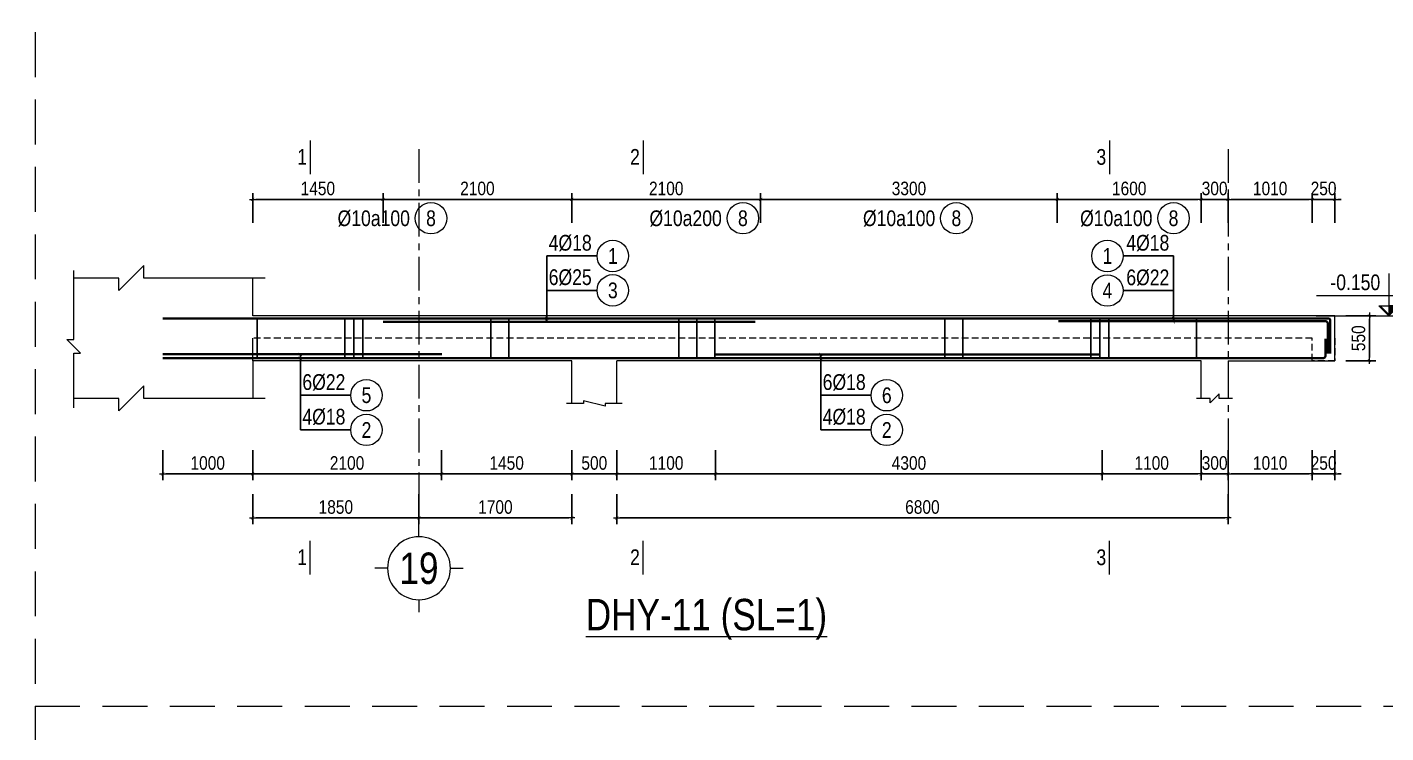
# Model space of a CAD drawing. Header units: millimetres. Extents: x 397144 to 10081729, y 99180 to 1327802.
# Drawn here: x 4993426 to 5008539, y 688403 to 696256 of the extents above; entities that cross this region are included whole.
import ezdxf
from ezdxf.enums import TextEntityAlignment as Align

# ---------------------------------------------------------------- set-up
doc = ezdxf.new("R2010")
doc.units = ezdxf.units.MM
doc.header["$PDSIZE"] = -10
doc.linetypes.add('CENTER', pattern=[2, 1.25, -0.25, 0.25, -0.25])
doc.linetypes.add('HIDDEN', pattern=[0.375, 0.25, -0.125])
doc.layers.get('0').update_dxf_attribs({"linetype": 'CONTINUOUS'})
doc.layers.get('Defpoints').update_dxf_attribs({"color": 12, "linetype": 'CONTINUOUS'})
for name, color, linetype, lineweight in [('kata_dim', 8, 'CONTINUOUS', 13), ('kata_grid', 8, 'CENTER', 13), ('kata_net khuat', 9, 'HIDDEN', 5), ('kata_net manh', 8, 'CONTINUOUS', 5), ('kata_net thay', 4, 'CONTINUOUS', 20), ('kata_text', 7, 'CONTINUOUS', 20), ('kata_thep chu', 1, 'CONTINUOUS', 35), ('kata_thep dai', 220, 'CONTINUOUS', 25)]:
    doc.layers.add(name, color=color, linetype=linetype, lineweight=lineweight)
doc.layers.add('KTH', color=7, linetype='CONTINUOUS', lineweight=5, true_color=0x004d99)
doc.styles.add('kata_text', font='arial.ttf', dxfattribs={"width": 0.8})
doc.styles.add('Star-HelCon', font='VHELVCN_0.TTF')
doc.dimstyles.new('kata_dim_70', dxfattribs={"dimscale": 70, "dimtxt": 2.15, "dimasz": 0.5, "dimexe": 1, "dimexo": 2, "dimtad": 1, "dimdec": 0, "dimrnd": 5, "dimzin": 0, "dimdsep": 46, "dimtxsty": 'Star-HelCon', "dimblk": 'kata_block_ArchTick', "dimcen": 0.09, "dimdle": 1.2, "dimclrd": 8, "dimclre": 8, "dimclrt": 3, "dimadec": 0, "dimazin": 0, "dimtfac": 1, "dimtdec": 0, "dimtix": 1, "dimtmove": 2, "dimatfit": 3, "dimfxl": 3.75, "dimfxlon": 1, "dimtolj": 1, "dimtzin": 0, "dimarcsym": 0})

# ---------------------------------------------------------------- blocks, each defined once
blk = doc.blocks.new('kata_block_TD')
at = {"color": 6, "linetype": 'ByBlock', "lineweight": -2, "style": 'kata_text', "width": 0.8}
blk.add_attdef('SECTDET2', text='', height=5, dxfattribs=at).set_placement((0, 7.97), align=Align.CENTER)
at = {"color": 0, "linetype": 'ByBlock', "lineweight": -2, "style": 'kata_text', "width": 0.8}
blk.add_attdef('SECTDET1', text='', height=5, dxfattribs=at).set_placement((0, 1.47), align=Align.CENTER)
at = {"color": 3, "lineweight": 25, "style": 'kata_text', "width": 0.8}
blk.add_attdef('SSCALE', text='', height=2.5, dxfattribs=at).set_placement((0, -4), align=Align.CENTER)
blk = doc.blocks.new('kata_block_ArchTick')
at = {"color": 8}
blk.add_line((1, 0), (-1, 0), dxfattribs=at)
at = {"color": 8, "const_width": 0.15}
blk.add_lwpolyline([(-0.5, -0.5), (0.5, 0.5)], dxfattribs=at)
blk = doc.blocks.new('*D239')
at = {"layer": 'Defpoints', "color": 0, "transparency": 16777216}
for p in [(5006484, 694339), (5006484, 693044), (5006784, 693044)]:
    blk.add_point(p, dxfattribs=at)
at = {"layer": 'kata_dim', "color": 8, "lineweight": -2, "transparency": 16777216}
for p, q in [((5006449, 694339), (5006414, 694339)), ((5006484, 694077), (5006484, 694409)), ((5006784, 694339), (5006484, 694339)), ((5006784, 694077), (5006784, 694409)), ((5006819, 694339), (5006854, 694339))]:
    blk.add_line(p, q, dxfattribs=at)
at = {"layer": 'kata_dim', "color": 8, "lineweight": -2, "transparency": 16777216, "xscale": 35, "yscale": 35, "zscale": 35}
blk.add_blockref('kata_block_ArchTick', (5006484, 694339), dxfattribs=at)
at = {"layer": 'kata_dim', "color": 8, "lineweight": -2, "transparency": 16777216, "xscale": 35, "yscale": 35, "zscale": 35, "rotation": 180}
blk.add_blockref('kata_block_ArchTick', (5006784, 694339), dxfattribs=at)
at = {"layer": 'kata_dim', "color": 3, "transparency": 16777216, "insert": (5006634, 694460), "char_height": 150.5, "attachment_point": 5, "style": 'Star-HelCon'}
blk.add_mtext('\\A1;300', dxfattribs=at)
blk = doc.blocks.new('*D240')
at = {"layer": 'Defpoints', "color": 0, "transparency": 16777216}
for p in [(5004884, 694339), (5004884, 693044), (5006484, 693044)]:
    blk.add_point(p, dxfattribs=at)
at = {"layer": 'kata_dim', "color": 8, "lineweight": -2, "transparency": 16777216}
for p, q in [((5004884, 694077), (5004884, 694409)), ((5006449, 694339), (5004919, 694339)), ((5006484, 694077), (5006484, 694409))]:
    blk.add_line(p, q, dxfattribs=at)
at = {"layer": 'kata_dim', "color": 8, "lineweight": -2, "transparency": 16777216, "xscale": 35, "yscale": 35, "zscale": 35, "rotation": 180}
blk.add_blockref('kata_block_ArchTick', (5004884, 694339), dxfattribs=at)
at = {"layer": 'kata_dim', "color": 8, "lineweight": -2, "transparency": 16777216, "xscale": 35, "yscale": 35, "zscale": 35}
blk.add_blockref('kata_block_ArchTick', (5006484, 694339), dxfattribs=at)
at = {"layer": 'kata_dim', "color": 3, "transparency": 16777216, "insert": (5005684, 694460), "char_height": 150.5, "attachment_point": 5, "style": 'Star-HelCon'}
blk.add_mtext('\\A1;1600', dxfattribs=at)
blk = doc.blocks.new('*D241')
at = {"layer": 'Defpoints', "color": 0, "transparency": 16777216}
for p in [(5001584, 694339), (5001584, 693044), (5004884, 693044)]:
    blk.add_point(p, dxfattribs=at)
at = {"layer": 'kata_dim', "color": 8, "lineweight": -2, "transparency": 16777216}
for p, q in [((5001584, 694077), (5001584, 694409)), ((5004849, 694339), (5001619, 694339)), ((5004884, 694077), (5004884, 694409))]:
    blk.add_line(p, q, dxfattribs=at)
at = {"layer": 'kata_dim', "color": 8, "lineweight": -2, "transparency": 16777216, "xscale": 35, "yscale": 35, "zscale": 35, "rotation": 180}
blk.add_blockref('kata_block_ArchTick', (5001584, 694339), dxfattribs=at)
at = {"layer": 'kata_dim', "color": 8, "lineweight": -2, "transparency": 16777216, "xscale": 35, "yscale": 35, "zscale": 35}
blk.add_blockref('kata_block_ArchTick', (5004884, 694339), dxfattribs=at)
at = {"layer": 'kata_dim', "color": 3, "transparency": 16777216, "insert": (5003234, 694460), "char_height": 150.5, "attachment_point": 5, "style": 'Star-HelCon'}
blk.add_mtext('\\A1;3300', dxfattribs=at)
blk = doc.blocks.new('*D242')
at = {"layer": 'Defpoints', "color": 0, "transparency": 16777216}
for p in [(4997384, 694339), (4997384, 693044), (4999484, 692544)]:
    blk.add_point(p, dxfattribs=at)
at = {"layer": 'kata_dim', "color": 8, "lineweight": -2, "transparency": 16777216}
for p, q in [((4997384, 694077), (4997384, 694409)), ((4999449, 694339), (4997419, 694339)), ((4999484, 694077), (4999484, 694409))]:
    blk.add_line(p, q, dxfattribs=at)
at = {"layer": 'kata_dim', "color": 8, "lineweight": -2, "transparency": 16777216, "xscale": 35, "yscale": 35, "zscale": 35, "rotation": 180}
blk.add_blockref('kata_block_ArchTick', (4997384, 694339), dxfattribs=at)
at = {"layer": 'kata_dim', "color": 8, "lineweight": -2, "transparency": 16777216, "xscale": 35, "yscale": 35, "zscale": 35}
blk.add_blockref('kata_block_ArchTick', (4999484, 694339), dxfattribs=at)
at = {"layer": 'kata_dim', "color": 3, "transparency": 16777216, "insert": (4998434, 694460), "char_height": 150.5, "attachment_point": 5, "style": 'Star-HelCon'}
blk.add_mtext('\\A1;2100', dxfattribs=at)
blk = doc.blocks.new('*D243')
at = {"layer": 'Defpoints', "color": 0, "transparency": 16777216}
for p in [(5007376, 693044), (5007376, 692544), (5008356, 692544)]:
    blk.add_point(p, dxfattribs=at)
at = {"layer": 'kata_dim', "color": 8, "lineweight": -2, "transparency": 16777216}
for p, q in [((5008093, 693044), (5008426, 693044)), ((5008356, 693009), (5008356, 692579)), ((5008093, 692544), (5008426, 692544))]:
    blk.add_line(p, q, dxfattribs=at)
at = {"layer": 'kata_dim', "color": 8, "lineweight": -2, "transparency": 16777216, "xscale": 35, "yscale": 35, "zscale": 35}
for p, rotation in [((5008356, 693044), 90), ((5008356, 692544), 270)]:
    blk.add_blockref('kata_block_ArchTick', p, dxfattribs=dict(at, rotation=rotation))
at = {"layer": 'kata_dim', "color": 3, "transparency": 16777216, "insert": (5008235, 692794), "char_height": 150.5, "attachment_point": 5, "rotation": 90, "style": 'Star-HelCon'}
blk.add_mtext('\\A1;550', dxfattribs=at)
blk = doc.blocks.new('kata_block_CT')
blk.add_hatch(color=256).paths.add_polyline_path([(0, 1.6), (-1.61, 1.6), (0, 0)])
at = {"ltscale": 50}
h = blk.add_hatch(dxfattribs=at)
h.set_pattern_fill('ANSI31', color=8, scale=1.406, style=0)
h.paths.add_polyline_path([(0, 1.6), (0, 0), (1.61, 1.6)])
at = {"color": 8, "ltscale": 50}
for p, q in [((-1.59, 3.14), (11.47, 3.14)), ((11.56, 0), (-1.64, 0))]:
    blk.add_line(p, q, dxfattribs=at)
for points in [[(0, 6.69), (0, 0)], [(0, 0), (-1.61, 1.6), (0, 1.6)], [(0, 0), (1.61, 1.6), (0, 1.6)]]:
    blk.add_lwpolyline(points, dxfattribs=at)
at = {"color": 3, "style": 'kata_text', "width": 0.8}
blk.add_attdef('CT', (1.41, 4.07), '', height=2.5, dxfattribs=at)
blk = doc.blocks.new('*D244')
at = {"layer": 'Defpoints', "color": 0, "transparency": 16777216}
for p in [(5006784, 692124), (4999984, 691528), (4999984, 690794)]:
    blk.add_point(p, dxfattribs=at)
at = {"layer": 'kata_dim', "color": 8, "lineweight": -2, "transparency": 16777216}
for p, q in [((4999984, 691057), (4999984, 690724)), ((5006784, 691057), (5006784, 690724)), ((5006749, 690794), (5000019, 690794))]:
    blk.add_line(p, q, dxfattribs=at)
at = {"layer": 'kata_dim', "color": 8, "lineweight": -2, "transparency": 16777216, "xscale": 35, "yscale": 35, "zscale": 35, "rotation": 180}
blk.add_blockref('kata_block_ArchTick', (4999984, 690794), dxfattribs=at)
at = {"layer": 'kata_dim', "color": 8, "lineweight": -2, "transparency": 16777216, "xscale": 35, "yscale": 35, "zscale": 35}
blk.add_blockref('kata_block_ArchTick', (5006784, 690794), dxfattribs=at)
at = {"layer": 'kata_dim', "color": 3, "transparency": 16777216, "insert": (5003384, 690915), "char_height": 150.5, "attachment_point": 5, "style": 'Star-HelCon'}
blk.add_mtext('\\A1;6800', dxfattribs=at)
blk = doc.blocks.new('*D245')
at = {"layer": 'Defpoints', "color": 0, "transparency": 16777216}
for p in [(5006484, 692544), (5006784, 692544), (5006484, 691284)]:
    blk.add_point(p, dxfattribs=at)
at = {"layer": 'kata_dim', "color": 8, "lineweight": -2, "transparency": 16777216}
for p, q in [((5006484, 691547), (5006484, 691214)), ((5006784, 691547), (5006784, 691214)), ((5006449, 691284), (5006414, 691284)), ((5006784, 691284), (5006484, 691284)), ((5006819, 691284), (5006854, 691284))]:
    blk.add_line(p, q, dxfattribs=at)
at = {"layer": 'kata_dim', "color": 8, "lineweight": -2, "transparency": 16777216, "xscale": 35, "yscale": 35, "zscale": 35}
blk.add_blockref('kata_block_ArchTick', (5006484, 691284), dxfattribs=at)
at = {"layer": 'kata_dim', "color": 8, "lineweight": -2, "transparency": 16777216, "xscale": 35, "yscale": 35, "zscale": 35, "rotation": 180}
blk.add_blockref('kata_block_ArchTick', (5006784, 691284), dxfattribs=at)
at = {"layer": 'kata_dim', "color": 3, "transparency": 16777216, "insert": (5006634, 691405), "char_height": 150.5, "attachment_point": 5, "style": 'Star-HelCon'}
blk.add_mtext('\\A1;300', dxfattribs=at)
blk = doc.blocks.new('*D246')
at = {"layer": 'Defpoints', "color": 0, "transparency": 16777216}
for p in [(5005384, 692544), (5006484, 692544), (5006484, 691284)]:
    blk.add_point(p, dxfattribs=at)
at = {"layer": 'kata_dim', "color": 8, "lineweight": -2, "transparency": 16777216}
for p, q in [((5005384, 691547), (5005384, 691214)), ((5006484, 691547), (5006484, 691214)), ((5005419, 691284), (5006449, 691284))]:
    blk.add_line(p, q, dxfattribs=at)
at = {"layer": 'kata_dim', "color": 8, "lineweight": -2, "transparency": 16777216, "xscale": 35, "yscale": 35, "zscale": 35, "rotation": 180}
blk.add_blockref('kata_block_ArchTick', (5005384, 691284), dxfattribs=at)
at = {"layer": 'kata_dim', "color": 8, "lineweight": -2, "transparency": 16777216, "xscale": 35, "yscale": 35, "zscale": 35}
blk.add_blockref('kata_block_ArchTick', (5006484, 691284), dxfattribs=at)
at = {"layer": 'kata_dim', "color": 3, "transparency": 16777216, "insert": (5005934, 691405), "char_height": 150.5, "attachment_point": 5, "style": 'Star-HelCon'}
blk.add_mtext('\\A1;1100', dxfattribs=at)
blk = doc.blocks.new('*D247')
at = {"layer": 'Defpoints', "color": 0, "transparency": 16777216}
for p in [(5005384, 692544), (5001084, 691547), (5001084, 691284)]:
    blk.add_point(p, dxfattribs=at)
at = {"layer": 'kata_dim', "color": 8, "lineweight": -2, "transparency": 16777216}
for p, q in [((5005384, 691547), (5005384, 691214)), ((5001084, 691407), (5001084, 691214)), ((5005349, 691284), (5001119, 691284))]:
    blk.add_line(p, q, dxfattribs=at)
at = {"layer": 'kata_dim', "color": 8, "lineweight": -2, "transparency": 16777216, "xscale": 35, "yscale": 35, "zscale": 35, "rotation": 180}
blk.add_blockref('kata_block_ArchTick', (5001084, 691284), dxfattribs=at)
at = {"layer": 'kata_dim', "color": 8, "lineweight": -2, "transparency": 16777216, "xscale": 35, "yscale": 35, "zscale": 35}
blk.add_blockref('kata_block_ArchTick', (5005384, 691284), dxfattribs=at)
at = {"layer": 'kata_dim', "color": 3, "transparency": 16777216, "insert": (5003234, 691405), "char_height": 150.5, "attachment_point": 5, "style": 'Star-HelCon'}
blk.add_mtext('\\A1;4300', dxfattribs=at)
blk = doc.blocks.new('*D248')
at = {"layer": 'Defpoints', "color": 0, "transparency": 16777216}
for p in [(4994934, 694077), (4995934, 692544), (4994934, 691284)]:
    blk.add_point(p, dxfattribs=at)
at = {"layer": 'kata_dim', "color": 8, "lineweight": -2, "transparency": 16777216}
for p, q in [((4994934, 691547), (4994934, 691214)), ((4995934, 691547), (4995934, 691214)), ((4995899, 691284), (4994969, 691284))]:
    blk.add_line(p, q, dxfattribs=at)
at = {"layer": 'kata_dim', "color": 8, "lineweight": -2, "transparency": 16777216, "xscale": 35, "yscale": 35, "zscale": 35, "rotation": 180}
blk.add_blockref('kata_block_ArchTick', (4994934, 691284), dxfattribs=at)
at = {"layer": 'kata_dim', "color": 8, "lineweight": -2, "transparency": 16777216, "xscale": 35, "yscale": 35, "zscale": 35}
blk.add_blockref('kata_block_ArchTick', (4995934, 691284), dxfattribs=at)
at = {"layer": 'kata_dim', "color": 3, "transparency": 16777216, "insert": (4995434, 691405), "char_height": 150.5, "attachment_point": 5, "style": 'Star-HelCon'}
blk.add_mtext('\\A1;1000', dxfattribs=at)
blk = doc.blocks.new('kata_block_GRID')
for p, q in [((0, 5), (0, 7)), ((-5, 0), (-7, 0)), ((5, 0), (7, 0)), ((0, -5), (0, -7))]:
    blk.add_line(p, q)
blk.add_circle((0, 0), 5)
at = {"color": 7, "style": 'kata_text', "width": 0.8}
blk.add_attdef('GRID', text='', height=5, dxfattribs=at).set_placement((0, 0), align=Align.MIDDLE)
blk = doc.blocks.new('*U11')
blk.add_circle((2.5, 0), 2.5)
at = {"layer": 'kata_text', "color": 3, "style": 'kata_text', "width": 0.8}
blk.add_attdef('DK2', text='', height=2.5, dxfattribs=at).set_placement((-0.85, 0.85), align=Align.RIGHT)
at = {"layer": 'kata_text', "color": 7, "style": 'kata_text', "width": 0.8}
blk.add_attdef('SH3', text='', height=2.5, dxfattribs=at).set_placement((2.5, 0), align=Align.MIDDLE)
blk = doc.blocks.new('*U14')
blk.add_circle((2.5, 0), 2.5)
at = {"layer": 'kata_text', "color": 3, "style": 'kata_text', "width": 0.8}
blk.add_attdef('DKKC2', text='', height=2.5, dxfattribs=at).set_placement((-0.85, -1.25), align=Align.RIGHT)
at = {"layer": 'kata_text', "color": 7, "style": 'kata_text', "width": 0.8}
blk.add_attdef('SH3', text='', height=2.5, dxfattribs=at).set_placement((2.5, 0), align=Align.MIDDLE)
blk = doc.blocks.new('*U12')
blk.add_circle((-2.5, 0), 2.5)
at = {"layer": 'kata_text', "color": 3, "style": 'kata_text', "width": 0.8}
blk.add_attdef('DK1', (0.5, 0.85), '', height=2.5, dxfattribs=at)
at = {"layer": 'kata_text', "color": 7, "style": 'kata_text', "width": 0.8}
blk.add_attdef('SH2', text='', height=2.5, dxfattribs=at).set_placement((-2.5, 0), align=Align.MIDDLE)
blk = doc.blocks.new('*D249')
at = {"layer": 'Defpoints', "color": 0, "transparency": 16777216}
for p in [(4995934, 692544), (4998034, 692544), (4998034, 691284)]:
    blk.add_point(p, dxfattribs=at)
at = {"layer": 'kata_dim', "color": 8, "lineweight": -2, "transparency": 16777216}
for p, q in [((4995934, 691547), (4995934, 691214)), ((4998034, 691547), (4998034, 691214)), ((4995969, 691284), (4997999, 691284))]:
    blk.add_line(p, q, dxfattribs=at)
at = {"layer": 'kata_dim', "color": 8, "lineweight": -2, "transparency": 16777216, "xscale": 35, "yscale": 35, "zscale": 35, "rotation": 180}
blk.add_blockref('kata_block_ArchTick', (4995934, 691284), dxfattribs=at)
at = {"layer": 'kata_dim', "color": 8, "lineweight": -2, "transparency": 16777216, "xscale": 35, "yscale": 35, "zscale": 35}
blk.add_blockref('kata_block_ArchTick', (4998034, 691284), dxfattribs=at)
at = {"layer": 'kata_dim', "color": 3, "transparency": 16777216, "insert": (4996984, 691405), "char_height": 150.5, "attachment_point": 5, "style": 'Star-HelCon'}
blk.add_mtext('\\A1;2100', dxfattribs=at)
blk = doc.blocks.new('*D254')
at = {"layer": 'Defpoints', "color": 0, "transparency": 16777216}
for p in [(4997384, 694339), (4995934, 693464), (4997384, 693044)]:
    blk.add_point(p, dxfattribs=at)
at = {"layer": 'KTH', "color": 8, "lineweight": -2, "transparency": 16777216}
for p, q in [((4995934, 694077), (4995934, 694409)), ((4995969, 694339), (4997349, 694339)), ((4997384, 694077), (4997384, 694409))]:
    blk.add_line(p, q, dxfattribs=at)
at = {"layer": 'KTH', "color": 8, "lineweight": -2, "transparency": 16777216, "xscale": 35, "yscale": 35, "zscale": 35, "rotation": 180}
blk.add_blockref('kata_block_ArchTick', (4995934, 694339), dxfattribs=at)
at = {"layer": 'KTH', "color": 8, "lineweight": -2, "transparency": 16777216, "xscale": 35, "yscale": 35, "zscale": 35}
blk.add_blockref('kata_block_ArchTick', (4997384, 694339), dxfattribs=at)
at = {"layer": 'KTH', "color": 3, "transparency": 16777216, "insert": (4996659, 694460), "char_height": 150.5, "attachment_point": 5, "style": 'Star-HelCon'}
blk.add_mtext('\\A1;1450', dxfattribs=at)
blk = doc.blocks.new('*D250')
at = {"layer": 'Defpoints', "color": 0, "ltscale": 0.8, "transparency": 16777216}
for p in [(4997784, 692544), (4995934, 691284), (4997784, 690794)]:
    blk.add_point(p, dxfattribs=at)
at = {"layer": 'kata_dim', "color": 8, "lineweight": -2, "ltscale": 0.8, "transparency": 16777216}
for p, q in [((4995934, 691057), (4995934, 690724)), ((4997784, 691057), (4997784, 690724)), ((4995969, 690794), (4997749, 690794))]:
    blk.add_line(p, q, dxfattribs=at)
at = {"layer": 'kata_dim', "color": 8, "lineweight": -2, "ltscale": 0.8, "transparency": 16777216, "xscale": 35, "yscale": 35, "zscale": 35, "rotation": 180}
blk.add_blockref('kata_block_ArchTick', (4995934, 690794), dxfattribs=at)
at = {"layer": 'kata_dim', "color": 8, "lineweight": -2, "ltscale": 0.8, "transparency": 16777216, "xscale": 35, "yscale": 35, "zscale": 35}
blk.add_blockref('kata_block_ArchTick', (4997784, 690794), dxfattribs=at)
at = {"layer": 'kata_dim', "color": 3, "ltscale": 0.8, "transparency": 16777216, "insert": (4996859, 690915), "char_height": 150.5, "attachment_point": 5, "style": 'Star-HelCon'}
blk.add_mtext('\\A1;1850', dxfattribs=at)
blk = doc.blocks.new('*D238')
at = {"layer": 'Defpoints', "color": 0, "ltscale": 0.8, "transparency": 16777216}
for p in [(5007721, 694339), (5006784, 693044), (5007721, 692794)]:
    blk.add_point(p, dxfattribs=at)
at = {"layer": 'kata_net thay', "color": 8, "lineweight": -2, "ltscale": 0.8, "transparency": 16777216}
for p, q in [((5006784, 694077), (5006784, 694409)), ((5006819, 694339), (5007686, 694339)), ((5007721, 694077), (5007721, 694409))]:
    blk.add_line(p, q, dxfattribs=at)
at = {"layer": 'kata_net thay', "color": 8, "lineweight": -2, "ltscale": 0.8, "transparency": 16777216, "xscale": 35, "yscale": 35, "zscale": 35, "rotation": 180}
blk.add_blockref('kata_block_ArchTick', (5006784, 694339), dxfattribs=at)
at = {"layer": 'kata_net thay', "color": 8, "lineweight": -2, "ltscale": 0.8, "transparency": 16777216, "xscale": 35, "yscale": 35, "zscale": 35}
blk.add_blockref('kata_block_ArchTick', (5007721, 694339), dxfattribs=at)
at = {"layer": 'kata_net thay', "color": 3, "ltscale": 0.8, "transparency": 16777216, "insert": (5007252, 694460), "char_height": 150.5, "attachment_point": 5, "style": 'Star-HelCon'}
blk.add_mtext('\\A1;1010', dxfattribs=at)
blk = doc.blocks.new('*D251')
at = {"layer": 'Defpoints', "color": 0, "ltscale": 0.8, "transparency": 16777216}
for p in [(5007971, 694339), (5007971, 693044), (5007721, 692794)]:
    blk.add_point(p, dxfattribs=at)
at = {"layer": 'kata_net thay', "color": 8, "lineweight": -2, "ltscale": 0.8, "transparency": 16777216}
for p, q in [((5007686, 694339), (5007651, 694339)), ((5007721, 694077), (5007721, 694409)), ((5007721, 694339), (5007971, 694339)), ((5007971, 694077), (5007971, 694409)), ((5008006, 694339), (5008041, 694339))]:
    blk.add_line(p, q, dxfattribs=at)
at = {"layer": 'kata_net thay', "color": 8, "lineweight": -2, "ltscale": 0.8, "transparency": 16777216, "xscale": 35, "yscale": 35, "zscale": 35}
blk.add_blockref('kata_block_ArchTick', (5007721, 694339), dxfattribs=at)
at = {"layer": 'kata_net thay', "color": 8, "lineweight": -2, "ltscale": 0.8, "transparency": 16777216, "xscale": 35, "yscale": 35, "zscale": 35, "rotation": 180}
blk.add_blockref('kata_block_ArchTick', (5007971, 694339), dxfattribs=at)
at = {"layer": 'kata_net thay', "color": 3, "ltscale": 0.8, "transparency": 16777216, "insert": (5007846, 694460), "char_height": 150.5, "attachment_point": 5, "style": 'Star-HelCon'}
blk.add_mtext('\\A1;250', dxfattribs=at)
blk = doc.blocks.new('*D252')
at = {"layer": 'Defpoints', "color": 0, "ltscale": 0.8, "transparency": 16777216}
for p in [(5006784, 692544), (5007721, 692544), (5007721, 691284)]:
    blk.add_point(p, dxfattribs=at)
at = {"layer": 'kata_net thay', "color": 8, "lineweight": -2, "ltscale": 0.8, "transparency": 16777216}
for p, q in [((5006784, 691547), (5006784, 691214)), ((5007721, 691547), (5007721, 691214)), ((5006819, 691284), (5007686, 691284))]:
    blk.add_line(p, q, dxfattribs=at)
at = {"layer": 'kata_net thay', "color": 8, "lineweight": -2, "ltscale": 0.8, "transparency": 16777216, "xscale": 35, "yscale": 35, "zscale": 35, "rotation": 180}
blk.add_blockref('kata_block_ArchTick', (5006784, 691284), dxfattribs=at)
at = {"layer": 'kata_net thay', "color": 8, "lineweight": -2, "ltscale": 0.8, "transparency": 16777216, "xscale": 35, "yscale": 35, "zscale": 35}
blk.add_blockref('kata_block_ArchTick', (5007721, 691284), dxfattribs=at)
at = {"layer": 'kata_net thay', "color": 3, "ltscale": 0.8, "transparency": 16777216, "insert": (5007252, 691405), "char_height": 150.5, "attachment_point": 5, "style": 'Star-HelCon'}
blk.add_mtext('\\A1;1010', dxfattribs=at)
blk = doc.blocks.new('*D253')
at = {"layer": 'Defpoints', "color": 0, "ltscale": 0.8, "transparency": 16777216}
for p in [(5007721, 692544), (5007971, 692544), (5007971, 691284)]:
    blk.add_point(p, dxfattribs=at)
at = {"layer": 'kata_net thay', "color": 8, "lineweight": -2, "ltscale": 0.8, "transparency": 16777216}
for p, q in [((5007721, 691547), (5007721, 691214)), ((5007971, 691547), (5007971, 691214)), ((5007686, 691284), (5007651, 691284)), ((5007721, 691284), (5007971, 691284)), ((5008006, 691284), (5008041, 691284))]:
    blk.add_line(p, q, dxfattribs=at)
at = {"layer": 'kata_net thay', "color": 8, "lineweight": -2, "ltscale": 0.8, "transparency": 16777216, "xscale": 35, "yscale": 35, "zscale": 35}
blk.add_blockref('kata_block_ArchTick', (5007721, 691284), dxfattribs=at)
at = {"layer": 'kata_net thay', "color": 8, "lineweight": -2, "ltscale": 0.8, "transparency": 16777216, "xscale": 35, "yscale": 35, "zscale": 35, "rotation": 180}
blk.add_blockref('kata_block_ArchTick', (5007971, 691284), dxfattribs=at)
at = {"layer": 'kata_net thay', "color": 3, "ltscale": 0.8, "transparency": 16777216, "insert": (5007846, 691405), "char_height": 150.5, "attachment_point": 5, "style": 'Star-HelCon'}
blk.add_mtext('\\A1;250', dxfattribs=at)
blk = doc.blocks.new('kata_block_SECBAL')
at = {"color": 0, "linetype": 'ByBlock', "lineweight": -2}
blk.add_line((0, 4.36), (0, -1), dxfattribs=at)
at = {"color": 0, "linetype": 'ByBlock', "lineweight": -2, "style": 'kata_text', "width": 0.8}
blk.add_attdef('DETAIL', text='', height=2.5, dxfattribs=at).set_placement((-0.5, 1.75), align=Align.MIDDLE_RIGHT)
blk = doc.blocks.new('*U15')
at = {"color": 0, "linetype": 'ByBlock', "lineweight": -2}
blk.add_line((0, -1), (0, 4.36), dxfattribs=at)
at = {"color": 0, "linetype": 'ByBlock', "lineweight": -2, "style": 'kata_text', "width": 0.8}
blk.add_attdef('DETAIL', text='', height=2.5, dxfattribs=at).set_placement((-0.5, 1.75), align=Align.MIDDLE_RIGHT)
blk = doc.blocks.new('*D705')
at = {"layer": 'Defpoints', "color": 0, "transparency": 16777216}
for p in [(4999484, 692544), (4999984, 692544), (4999984, 691284)]:
    blk.add_point(p, dxfattribs=at)
at = {"layer": 'kata_dim', "color": 8, "lineweight": -2, "transparency": 16777216}
for p, q in [((4999484, 691547), (4999484, 691214)), ((4999984, 691547), (4999984, 691214)), ((4999519, 691284), (4999949, 691284))]:
    blk.add_line(p, q, dxfattribs=at)
at = {"layer": 'kata_dim', "color": 8, "lineweight": -2, "transparency": 16777216, "xscale": 35, "yscale": 35, "zscale": 35, "rotation": 180}
blk.add_blockref('kata_block_ArchTick', (4999484, 691284), dxfattribs=at)
at = {"layer": 'kata_dim', "color": 8, "lineweight": -2, "transparency": 16777216, "xscale": 35, "yscale": 35, "zscale": 35}
blk.add_blockref('kata_block_ArchTick', (4999984, 691284), dxfattribs=at)
at = {"layer": 'kata_dim', "color": 3, "transparency": 16777216, "insert": (4999734, 691405), "char_height": 150.5, "attachment_point": 5, "style": 'Star-HelCon'}
blk.add_mtext('\\A1;500', dxfattribs=at)
blk = doc.blocks.new('*D706')
at = {"layer": 'Defpoints', "color": 0, "transparency": 16777216}
for p in [(4999984, 692544), (5001084, 692544), (5001084, 691284)]:
    blk.add_point(p, dxfattribs=at)
at = {"layer": 'kata_dim', "color": 8, "lineweight": -2, "transparency": 16777216}
for p, q in [((4999984, 691547), (4999984, 691214)), ((5001084, 691547), (5001084, 691214)), ((5000019, 691284), (5001049, 691284))]:
    blk.add_line(p, q, dxfattribs=at)
at = {"layer": 'kata_dim', "color": 8, "lineweight": -2, "transparency": 16777216, "xscale": 35, "yscale": 35, "zscale": 35, "rotation": 180}
blk.add_blockref('kata_block_ArchTick', (4999984, 691284), dxfattribs=at)
at = {"layer": 'kata_dim', "color": 8, "lineweight": -2, "transparency": 16777216, "xscale": 35, "yscale": 35, "zscale": 35}
blk.add_blockref('kata_block_ArchTick', (5001084, 691284), dxfattribs=at)
at = {"layer": 'kata_dim', "color": 3, "transparency": 16777216, "insert": (5000534, 691405), "char_height": 150.5, "attachment_point": 5, "style": 'Star-HelCon'}
blk.add_mtext('\\A1;1100', dxfattribs=at)
blk = doc.blocks.new('*D707')
at = {"layer": 'Defpoints', "color": 0, "transparency": 16777216}
for p in [(4999484, 694339), (5001584, 693044), (4999484, 692544)]:
    blk.add_point(p, dxfattribs=at)
at = {"layer": 'kata_dim', "color": 8, "lineweight": -2, "transparency": 16777216}
for p, q in [((4999484, 694077), (4999484, 694409)), ((5001549, 694339), (4999519, 694339)), ((5001584, 694077), (5001584, 694409))]:
    blk.add_line(p, q, dxfattribs=at)
at = {"layer": 'kata_dim', "color": 8, "lineweight": -2, "transparency": 16777216, "xscale": 35, "yscale": 35, "zscale": 35, "rotation": 180}
blk.add_blockref('kata_block_ArchTick', (4999484, 694339), dxfattribs=at)
at = {"layer": 'kata_dim', "color": 8, "lineweight": -2, "transparency": 16777216, "xscale": 35, "yscale": 35, "zscale": 35}
blk.add_blockref('kata_block_ArchTick', (5001584, 694339), dxfattribs=at)
at = {"layer": 'kata_dim', "color": 3, "transparency": 16777216, "insert": (5000534, 694460), "char_height": 150.5, "attachment_point": 5, "style": 'Star-HelCon'}
blk.add_mtext('\\A1;2100', dxfattribs=at)
blk = doc.blocks.new('*D708')
at = {"layer": 'Defpoints', "color": 0, "ltscale": 0.8, "transparency": 16777216}
for p in [(4997784, 692124), (4999484, 691284), (4997784, 690794)]:
    blk.add_point(p, dxfattribs=at)
at = {"layer": 'kata_dim', "color": 8, "lineweight": -2, "ltscale": 0.8, "transparency": 16777216}
for p, q in [((4997784, 691057), (4997784, 690724)), ((4999484, 691057), (4999484, 690724)), ((4999449, 690794), (4997819, 690794))]:
    blk.add_line(p, q, dxfattribs=at)
at = {"layer": 'kata_dim', "color": 8, "lineweight": -2, "ltscale": 0.8, "transparency": 16777216, "xscale": 35, "yscale": 35, "zscale": 35, "rotation": 180}
blk.add_blockref('kata_block_ArchTick', (4997784, 690794), dxfattribs=at)
at = {"layer": 'kata_dim', "color": 8, "lineweight": -2, "ltscale": 0.8, "transparency": 16777216, "xscale": 35, "yscale": 35, "zscale": 35}
blk.add_blockref('kata_block_ArchTick', (4999484, 690794), dxfattribs=at)
at = {"layer": 'kata_dim', "color": 3, "ltscale": 0.8, "transparency": 16777216, "insert": (4998634, 690915), "char_height": 150.5, "attachment_point": 5, "style": 'Star-HelCon'}
blk.add_mtext('\\A1;1700', dxfattribs=at)
blk = doc.blocks.new('*D709')
at = {"layer": 'Defpoints', "color": 0, "transparency": 16777216}
for p in [(4998034, 694077), (4999484, 692544), (4998034, 691284)]:
    blk.add_point(p, dxfattribs=at)
at = {"layer": 'kata_dim', "color": 8, "lineweight": -2, "transparency": 16777216}
for p, q in [((4998034, 691547), (4998034, 691214)), ((4999484, 691547), (4999484, 691214)), ((4999449, 691284), (4998069, 691284))]:
    blk.add_line(p, q, dxfattribs=at)
at = {"layer": 'kata_dim', "color": 8, "lineweight": -2, "transparency": 16777216, "xscale": 35, "yscale": 35, "zscale": 35, "rotation": 180}
blk.add_blockref('kata_block_ArchTick', (4998034, 691284), dxfattribs=at)
at = {"layer": 'kata_dim', "color": 8, "lineweight": -2, "transparency": 16777216, "xscale": 35, "yscale": 35, "zscale": 35}
blk.add_blockref('kata_block_ArchTick', (4999484, 691284), dxfattribs=at)
at = {"layer": 'kata_dim', "color": 3, "transparency": 16777216, "insert": (4998759, 691405), "char_height": 150.5, "attachment_point": 5, "style": 'Star-HelCon'}
blk.add_mtext('\\A1;1450', dxfattribs=at)

msp = doc.modelspace()

# ---------------------------------------------------------------- linework, layer by layer
at = {"layer": 'kata_dim'}
for points in [[(4993942.86141, 692020.01879), (4993942.86141, 692629.08611), (4994017.86141, 692629.08611), (4993867.86141, 692779.08611), (4993942.86141, 692779.08611), (4993942.86141, 693546.72379)], [(4996074.02465, 693464.33017), (4994724.02465, 693464.33017), (4994724.02465, 693604.33017), (4994444.02465, 693324.33017), (4994444.02465, 693464.33017), (4993942.86141, 693464.33017)], [(4996074.02465, 692124.33017), (4994724.02465, 692124.33017), (4994724.02465, 692264.33017), (4994444.02465, 691984.33017), (4994444.02465, 692124.33017), (4993942.86141, 692124.33017)], [(5006834.02465, 692124.33017), (5006684.02465, 692124.33017), (5006684.02465, 692174.33017), (5006584.02465, 692074.33017), (5006584.02465, 692124.33017), (5006434.02465, 692124.33017)]]:
    msp.add_lwpolyline(points, dxfattribs=at)
at = {"layer": 'kata_grid', "ltscale": 300}
for p, q in [((4997784.02465, 694899.33017), (4997784.02465, 690724.33017)), ((5006784.02465, 694899.33017), (5006784.02465, 690724.33017))]:
    msp.add_line(p, q, dxfattribs=at)
at = {"layer": 'kata_net khuat', "ltscale": 2000}
for p, q in [((4993514.8183, 696949.96189), (4993514.8183, 680695.18472)), ((4968763.06992, 688700.02535), (5017397.96513, 688700.02535))]:
    msp.add_line(p, q, dxfattribs=at)
at = {"layer": 'kata_net khuat', "ltscale": 300}
msp.add_line((5006784.02465, 693044.33017), (5006484.02465, 693044.33017), dxfattribs=at)
msp.add_lwpolyline([(5007970.96289, 692794.33017), (5007970.96289, 692544.33017), (5007720.96289, 692544.33017), (5007720.96289, 692794.33017), (4995934.02465, 692794.33017)], dxfattribs=at)
at = {"layer": 'kata_net thay'}
for p, q in [((4995934.02465, 693044.33017), (4995934.02465, 693464.33017)), ((5006784.02465, 693044.33017), (4995934.02465, 693044.33017)), ((4999484.02465, 692067.39076), (4999484.02465, 692544.33017)), ((4999984.02465, 692067.39076), (4999984.02465, 692544.33017))]:
    msp.add_line(p, q, dxfattribs=at)
for points in [[(5006784.02465, 692544.33017), (5007970.96289, 692544.33017), (5007970.96289, 693044.33017), (5006784.02465, 693044.33017)], [(4999484.02465, 692544.33017), (4995934.02465, 692544.33017), (4995934.02465, 692124.33017)], [(5006484.02465, 692124.33017), (5006484.02465, 692544.33017), (4999984.02465, 692544.33017)], [(5006784.02465, 692544.33017), (5006784.02465, 692544.33017), (5006784.02465, 692124.33017)], [(5000044.02465, 692067.39076), (4999854.02465, 692067.39076), (4999854.02465, 692037.39076), (4999614.02465, 692097.39076), (4999614.02465, 692067.39076), (4999424.02465, 692067.39076)]]:
    msp.add_lwpolyline(points, dxfattribs=at)
at = {"layer": 'kata_thep chu'}
for p, q in [((5007900.96289, 693015.33017), (4994934.02465, 693015.33017)), ((5001523.72629, 692976.33017), (4997385.11893, 692976.33017)), ((5007872.73452, 692983.05725), (5004896.64815, 692983.05725)), ((5007892.91283, 692622.44685), (5007892.73452, 692963.05725)), ((5007920.96289, 692625.1116), (5007920.96289, 692995.33017)), ((4998036.93364, 692618.33017), (4994934.02465, 692618.33017)), ((5005359.02465, 692614.33017), (5001073.47437, 692614.33017))]:
    msp.add_line(p, q, dxfattribs=at)
msp.add_lwpolyline([(5007866.45547, 692789.13838), (5007866.45547, 692593.33017, -0.4142135624), (5007846.45547, 692573.33017), (4994934.02465, 692573.33017)], format="xyb", dxfattribs=at)
for centre in [(5007872.73452, 692963.05725), (5007900.96289, 692995.33017)]:
    msp.add_arc(centre, 20, 0.000000027, 90, dxfattribs=at)
at = {"layer": 'kata_thep dai', "ltscale": 52.5}
for p, q in [((4995984.02465, 693019.33017), (4995984.02465, 692569.33017)), ((4996959.02465, 693019.33017), (4996959.02465, 692569.33017)), ((4997059.02465, 693019.33017), (4997059.02465, 692569.33017)), ((4997159.02465, 693019.33017), (4997159.02465, 692569.33017)), ((4998584.02465, 693019.33017), (4998584.02465, 692569.33017)), ((4998784.02465, 693019.33017), (4998784.02465, 692569.33017)), ((5000673.47437, 693019.33017), (5000673.47437, 692569.33017)), ((5000873.47437, 693019.33017), (5000873.47437, 692569.33017)), ((5001073.47437, 693019.33017), (5001073.47437, 692569.33017)), ((5003634.02465, 693019.33017), (5003634.02465, 692569.33017)), ((5003834.02465, 693019.33017), (5003834.02465, 692569.33017)), ((5005259.02465, 693019.33017), (5005259.02465, 692569.33017)), ((5005359.02465, 693019.33017), (5005359.02465, 692569.33017)), ((5005459.02465, 693019.33017), (5005459.02465, 692569.33017)), ((5006434.02465, 693019.33017), (5006434.02465, 692569.33017))]:
    msp.add_line(p, q, dxfattribs=at)
at = {"layer": 'KTH'}
msp.add_line((4995934.02465, 692544.33017), (4995934.02465, 692794.33017), dxfattribs=at)

# ---------------------------------------------------------------- block references
at = {"layer": 'kata_dim', "color": 2, "xscale": 70, "yscale": 70, "zscale": 70}
for name, p, values in [('kata_block_SECBAL', (4996573.57435, 694689.33017), {'DETAIL': '1'}), ('kata_block_SECBAL', (5000275.98276, 694689.33017), {'DETAIL': '2'}), ('kata_block_SECBAL', (5005463.09508, 694689.33017), {'DETAIL': '3'}), ('*U15', (4996573.57435, 690234.33017), {'DETAIL': '1'}), ('*U15', (5000275.98276, 690234.33017), {'DETAIL': '2'}), ('*U15', (5005463.09508, 690234.33017), {'DETAIL': '3'})]:
    msp.add_blockref(name, p, dxfattribs=at).add_auto_attribs(values)
at = {"layer": 'kata_dim'}
ref = msp.add_blockref('kata_block_GRID', (4997784.02465, 690234.33017), dxfattribs=dict(at, xscale=-70, yscale=70, zscale=70))
ref.add_attrib('GRID', '19', dxfattribs={"layer": '0', "color": 7, "height": 350, "style": 'kata_text', "width": 0.8}).set_placement((4997784.02465, 690234.33017), align=Align.MIDDLE)
at = {"layer": 'kata_net manh', "xscale": 70, "yscale": 70, "zscale": 70}
for name, p, values in [('*U14', (4997742.59574, 694129.33017), {'SH3': '8', 'DKKC2': '%%C10a100'}), ('*U14', (5001211.8071, 694129.33017), {'SH3': '8', 'DKKC2': '%%C10a200'}), ('*U14', (5003586.55308, 694129.33017), {'SH3': '8', 'DKKC2': '%%C10a100'}), ('*U14', (5006002.01456, 694129.33017), {'SH3': '8', 'DKKC2': '%%C10a100'}), ('*U11', (4999764.9403, 693709.33017), {'SH3': '1', 'DK2': '4%%c18'}), ('*U12', (5005616.74701, 693709.33017), {'SH2': '1', 'DK1': '4%%c18'}), ('*U11', (4999764.9403, 693326.58086), {'SH3': '3', 'DK2': '6%%c25'}), ('*U12', (5005616.74701, 693324.33017), {'SH2': '4', 'DK1': '6%%c22'}), ('*U11', (4997024.72356, 692159.33017), {'SH3': '5', 'DK2': '6%%c22'}), ('*U11', (5002812.29341, 692159.33017), {'SH3': '6', 'DK2': '6%%c18'}), ('*U11', (4997024.72356, 691774.33017), {'SH3': '2', 'DK2': '4%%c18'}), ('*U11', (5002812.29341, 691774.33017), {'SH3': '2', 'DK2': '4%%c18'})]:
    msp.add_blockref(name, p, dxfattribs=at).add_auto_attribs(values)
at = {"layer": 'kata_text'}
ref = msp.add_blockref('kata_block_CT', (5008571.91092, 693044.33017), dxfattribs=dict(at, xscale=-70, yscale=70, zscale=70))
ref.add_attrib('CT', '-0.150', (5007921.83622, 693329.10916), dxfattribs={"layer": '0', "color": 3, "height": 175, "style": 'kata_text', "width": 0.8})
ref = msp.add_blockref('kata_block_TD', (5000981.58793, 689440.60973), dxfattribs=dict(at, xscale=70, yscale=70, zscale=70))
ref.add_attrib('SECTDET1', '%%UDHY-11 (SL=1)', dxfattribs={"layer": '0', "color": 0, "linetype": 'ByBlock', "lineweight": -2, "height": 350, "style": 'kata_text', "width": 0.8}).set_placement((5000981.58793, 689543.5552), align=Align.CENTER)

# ---------------------------------------------------------------- dimensions: what is measured, and where the dimension line sits
at = {"layer": 'kata_dim'}
for base, p1, p2, picture, middle in [((4997384.02466, 694339.33017), (4999484.02465, 692544.33017), (4997384.02466, 693044.33017), '*D242', (4998434.02465, 694459.9355)), ((4999484.02465, 694339.33017), (5001584.02465, 693044.33017), (4999484.02465, 692544.33017), '*D707', (5000534.02465, 694459.9355)), ((5001584.02465, 694339.33017), (5004884.02465, 693044.33017), (5001584.02465, 693044.33017), '*D241', (5003234.02465, 694459.9355)), ((5004884.02465, 694339.33017), (5006484.02465, 693044.33017), (5004884.02465, 693044.33017), '*D240', (5005684.02465, 694459.9355)), ((5006484.02465, 694339.33017), (5006784.02465, 693044.33017), (5006484.02465, 693044.33017), '*D239', (5006634.02465, 694459.9355)), ((4994934.02465, 691284.33017), (4995934.02465, 692544.33017), (4994934.02465, 694076.83017), '*D248', (4995434.02465, 691404.9355)), ((4998034.02465, 691284.33017), (4999484.02464, 692544.33017), (4998034.02465, 694076.83017), '*D709', (4998759.02465, 691404.9355)), ((4998034.02465, 691284.33017), (4995934.02465, 692544.33017), (4998034.02465, 692544.33017), '*D249', (4996984.02465, 691404.9355)), ((5001084.02465, 691284.33017), (5005384.02465, 692544.33017), (5001084.02465, 691546.83017), '*D247', (5003234.02465, 691404.9355)), ((5006484.02465, 691284.33017), (5005384.02465, 692544.33017), (5006484.02465, 692544.33017), '*D246', (5005934.02465, 691404.9355)), ((5006484.02465, 691284.33017), (5006784.02465, 692544.33017), (5006484.02465, 692544.33017), '*D245', (5006634.02465, 691404.9355)), ((4999984.02465, 690794.33017), (5006784.02465, 692124.33017), (4999984.02465, 691528.14117), '*D244', (5003384.02465, 690914.9355))]:
    dim = msp.add_linear_dim(base=base, p1=p1, p2=p2, angle=180, dimstyle='kata_dim_70', dxfattribs=at)
    dim.commit()
    dim.dimension.update_dxf_attribs({"geometry": picture, "text_midpoint": middle})
dim = msp.add_linear_dim(base=(5008355.76952, 692544.33017), p1=(5007375.76952, 693044.33017), p2=(5007375.76952, 692544.33017), angle=270, text='550', dimstyle='kata_dim_70', dxfattribs=at)
dim.commit()
dim.dimension.update_dxf_attribs({"geometry": '*D243', "text_midpoint": (5008235.16419, 692794.33017)})
at = {"layer": 'kata_dim', "ltscale": 0.8}
for p1, p2, picture, middle in [((4995934.02465, 691284.33017), (4997784.02465, 692544.33017), '*D250', (4996859.02465, 690914.9355)), ((4999484.02465, 691284.33017), (4997784.02465, 692124.33017), '*D708', (4998634.02465, 690914.9355))]:
    dim = msp.add_linear_dim(base=(4997784.02465, 690794.33017), p1=p1, p2=p2, angle=180, dimstyle='kata_dim_70', dxfattribs=at)
    dim.commit()
    dim.dimension.update_dxf_attribs({"geometry": picture, "text_midpoint": middle})
at = {"layer": 'kata_dim'}
for base, p1, p2, picture, middle in [((4999984.02465, 691284.33017), (4999484.02464, 692544.33017), (4999984.02465, 692544.33017), '*D705', (4999734.02464, 691404.9355)), ((5001084.02465, 691284.33017), (4999984.02465, 692544.33017), (5001084.02465, 692544.33017), '*D706', (5000534.02465, 691404.9355))]:
    dim = msp.add_linear_dim(base=base, p1=p1, p2=p2, dimstyle='kata_dim_70', dxfattribs=at)
    dim.commit()
    dim.dimension.update_dxf_attribs({"geometry": picture, "text_midpoint": middle})
at = {"layer": 'kata_net thay', "ltscale": 0.8}
for base, p1, p2, picture, middle in [((5007720.96289, 694339.33017), (5006784.02465, 693044.33017), (5007720.96289, 692794.33017), '*D238', (5007252.49377, 694459.9355)), ((5007720.96289, 691284.33017), (5006784.02465, 692544.33017), (5007720.96289, 692544.33017), '*D252', (5007252.49377, 691404.9355))]:
    dim = msp.add_linear_dim(base=base, p1=p1, p2=p2, angle=180, text='1010', dimstyle='kata_dim_70', dxfattribs=at)
    dim.commit()
    dim.dimension.update_dxf_attribs({"geometry": picture, "text_midpoint": middle})
for base, p1, p2, picture, middle in [((5007970.96289, 694339.33017), (5007720.96289, 692794.33017), (5007970.96289, 693044.33017), '*D251', (5007845.96289, 694459.9355)), ((5007970.96289, 691284.33017), (5007720.96289, 692544.33017), (5007970.96289, 692544.33017), '*D253', (5007845.96289, 691404.9355))]:
    dim = msp.add_linear_dim(base=base, p1=p1, p2=p2, angle=180, dimstyle='kata_dim_70', dxfattribs=at)
    dim.commit()
    dim.dimension.update_dxf_attribs({"geometry": picture, "text_midpoint": middle})
at = {"layer": 'KTH'}
dim = msp.add_linear_dim(base=(4997384.02466, 694339.33017), p1=(4995934.02465, 693464.33017), p2=(4997384.02466, 693044.33017), angle=180, dimstyle='kata_dim_70', dxfattribs=at)
dim.commit()
dim.dimension.update_dxf_attribs({"geometry": '*D254', "text_midpoint": (4996659.02465, 694459.9355)})

# ---------------------------------------------------------------- leaders
at = {"layer": 'kata_net manh'}
for points in [[(4999204.9403, 693015.33017), (4999204.9403, 693709.33017), (4999764.9403, 693709.33017)], [(5006176.74701, 693015.33017), (5006176.74701, 693709.33017), (5005616.74701, 693709.33017)], [(4999204.9403, 692983.05725), (4999204.9403, 693326.58086), (4999764.9403, 693326.58086)], [(5006176.74701, 692976.33017), (5006176.74701, 693324.33017), (5005616.74701, 693324.33017)], [(4996464.72356, 692614.33017), (4996464.72356, 692159.33017), (4997024.72356, 692159.33017)], [(5002252.29341, 692614.33017), (5002252.29341, 692159.33017), (5002812.29341, 692159.33017)], [(4996464.72356, 692573.33017), (4996464.72356, 691774.33017), (4997024.72356, 691774.33017)], [(5002252.29341, 692573.33017), (5002252.29341, 691774.33017), (5002812.29341, 691774.33017)]]:
    msp.add_leader(points, dimstyle='kata_dim_70', override={"dimldrblk": 'ArchTick'}, dxfattribs=at)

doc.saveas('drawing.dxf')
